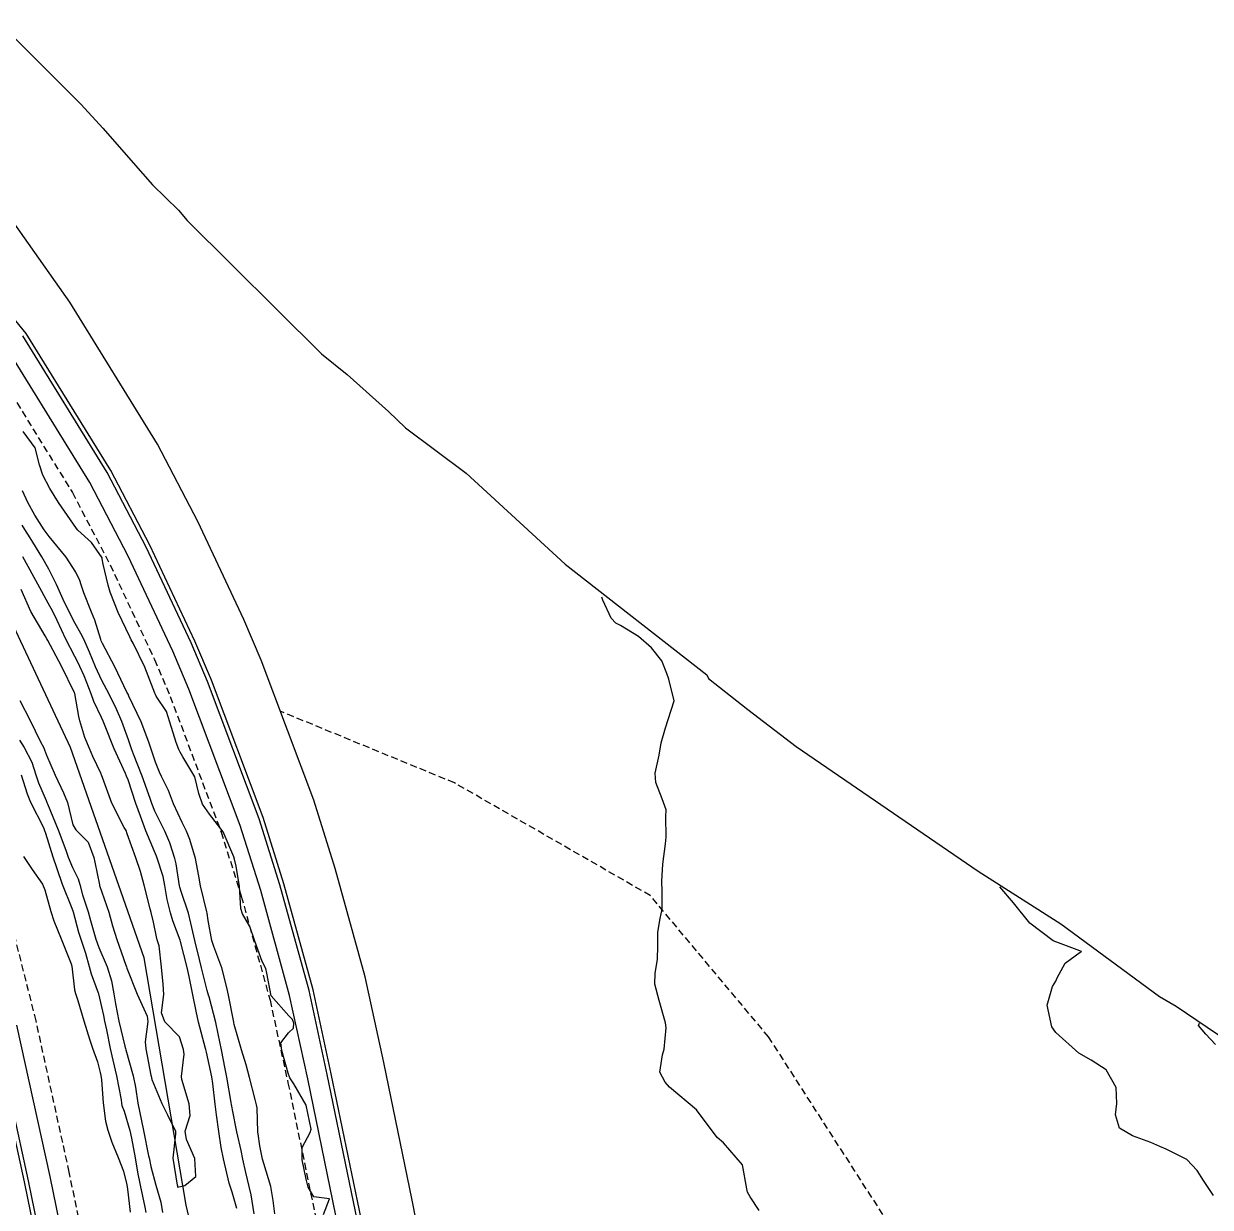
# Model space of a CAD drawing. Header units: metres. Extents: x 292545 to 299085, y 7450245 to 7463078.
# Drawn here: x 297291.5 to 297378.6, y 7452524.3 to 7452611.2 of the extents above; entities that cross this region are included whole.
import ezdxf

# ---------------------------------------------------------------- set-up
doc = ezdxf.new("R2010")
doc.units = ezdxf.units.M
doc.linetypes.add('DASHED', pattern=[0.75, 0.5, -0.25])
for name, color, linetype in [('Area', 45, 'Continuous'), ('Canteiro', 45, 'DASHED'), ('Ciclovia', 45, 'Continuous'), ('Curvas de Nivel 1m', 11, 'Continuous'), ('Curvas de Nivel 5m', 15, 'Continuous'), ('Hidrografia', 140, 'Continuous'), ('Vias Primárias', 230, 'Continuous'), ('Vias Secundárias', 230, 'DASHED')]:
    doc.layers.add(name, color=color, linetype=linetype)

msp = doc.modelspace()

# ---------------------------------------------------------------- linework, layer by layer
at = {"layer": 'Area'}
msp.add_polyline3d([(297289.804, 7452611.196, 688.437), (297295.746, 7452605.273, 688.587), (297297.333, 7452603.527, 688.597), (297300.247, 7452600.172, 688.567), (297300.965, 7452599.376, 688.627), (297302.867, 7452597.525, 688.597), (297303.511, 7452596.769, 688.577), (297313.36, 7452586.979, 688.736), (297315.242, 7452585.45, 688.796), (297318.289, 7452582.748, 688.796), (297319.532, 7452581.55, 688.756), (297323.973, 7452578.21, 688.806), (297331.241, 7452571.544, 688.896), (297341.629, 7452563.415, 689.069), (297341.754, 7452563.145, 689.009), (297344.648, 7452560.876, 691.835), (297348.188, 7452558.165, 690.184), (297361.54, 7452549.007, 689.484), (297367.602, 7452545.143, 689.724), (297374.847, 7452539.821, 690.534), (297376.072, 7452539.109, 690.523), (297389.791, 7452529.803, 692.773)], dxfattribs=at)
at = {"layer": 'Canteiro'}
for points in [[(297289.042, 7452586.584), (297295.086, 7452576.795), (297297.864, 7452571.48), (297301.103, 7452564.55), (297302.268, 7452561.825), (297306.004, 7452551.88), (297307.484, 7452547.166), (297309.59, 7452539.537), (297310.906, 7452533.474), (297312.97, 7452523.459), (297315.626, 7452510.049), (297318.201, 7452497.114, 0.075148), (297324.123, 7452480.393, 0.090547), (297335.744, 7452467.02, 0.083471), (297350.754, 7452459.329), (297363.022, 7452455.921), (297371.31, 7452453.637), (297386.443, 7452449.417)], [(297384.406, 7452434.472), (297371.005, 7452438.251), (297358.8, 7452441.76), (297347.12, 7452445.056), (297338.128, 7452447.618), (297328.253, 7452450.378), (297324.859, 7452451.546, -0.1288), (297313.084, 7452459.391, -0.043613), (297306.61, 7452468.091, -0.135366), (297305.854, 7452470.684), (297303.535, 7452482.484), (297301.945, 7452491.178), (297300.95, 7452496.144), (297298.534, 7452508.921), (297294.862, 7452526.916), (297292.422, 7452538.038), (297290.868, 7452544.209)]]:
    msp.add_lwpolyline(points, format="xyb", dxfattribs=at)
at = {"layer": 'Ciclovia'}
for points in [[(297387.233, 7452452.259), (297372.098, 7452456.48), (297363.809, 7452458.764), (297351.596, 7452462.157, -0.082927), (297337.547, 7452469.355, -0.089913), (297326.694, 7452481.84, -0.074895), (297321.096, 7452497.681), (297318.519, 7452510.625), (297315.862, 7452524.043), (297313.793, 7452534.084), (297312.456, 7452540.243), (297310.314, 7452548), (297308.795, 7452552.841), (297305.007, 7452562.924), (297303.797, 7452565.755), (297300.508, 7452572.788), (297297.651, 7452578.255), (297291.45, 7452588.3)], [(297386.839, 7452450.843), (297371.705, 7452455.063), (297363.417, 7452457.348), (297351.176, 7452460.748, -0.083205), (297336.648, 7452468.192, -0.090238), (297325.413, 7452481.119, -0.075025), (297319.654, 7452497.399), (297317.078, 7452510.338), (297314.421, 7452523.752), (297312.355, 7452533.78), (297311.028, 7452539.891), (297308.904, 7452547.585), (297307.405, 7452552.362), (297303.642, 7452562.376), (297302.455, 7452565.154), (297299.191, 7452572.136), (297296.373, 7452577.528), (297290.25, 7452587.445)], [(297384.022, 7452433.079), (297370.609, 7452436.861), (297358.404, 7452440.371), (297346.726, 7452443.666), (297337.735, 7452446.228), (297327.823, 7452448.998), (297324.389, 7452450.18, -0.1288), (297312.004, 7452458.431, -0.043613), (297305.38, 7452467.332, -0.129977), (297304.413, 7452470.525), (297302.116, 7452482.214), (297300.526, 7452490.906), (297299.531, 7452495.868), (297297.117, 7452508.642), (297293.448, 7452526.616), (297291.015, 7452537.706)], [(297383.592, 7452431.522), (297370.167, 7452435.308), (297357.961, 7452438.818), (297346.285, 7452442.112), (297337.297, 7452444.673), (297327.342, 7452447.455), (297323.863, 7452448.652, -0.1288), (297310.798, 7452457.357, -0.043613), (297304.006, 7452466.485, -0.125753), (297302.805, 7452470.333), (297300.529, 7452481.913), (297298.94, 7452490.602), (297297.946, 7452495.559), (297295.532, 7452508.331), (297291.868, 7452526.282), (297289.443, 7452537.336)]]:
    msp.add_lwpolyline(points, format="xyb", dxfattribs=at)
at = {"layer": 'Curvas de Nivel 1m', "flags": 128}
for points, elevation in [([(297313.525, 7452523.819), (297313.958, 7452524.966), (297312.806, 7452525.105), (297312.394, 7452525.834), (297312.245, 7452526.412), (297311.947, 7452527.839), (297311.957, 7452528.734), (297312.538, 7452529.833), (297312.619, 7452530.079), (297312.25, 7452531.836), (297311.341, 7452533.411), (297311.032, 7452533.849), (297310.916, 7452534.186), (297310.456, 7452535.855), (297310.388, 7452536.409), (297310.952, 7452537.144), (297311.314, 7452537.49), (297311.341, 7452537.846), (297311.237, 7452538.117), (297310.968, 7452538.4), (297309.662, 7452539.863), (297309.345, 7452541.521), (297309.27, 7452541.867), (297309.011, 7452542.391), (297308.472, 7452543.878), (297308.106, 7452544.946), (297307.57, 7452545.892), (297307.437, 7452546.275), (297307.356, 7452547.896), (297307.095, 7452549.383), (297306.982, 7452549.901), (297306.942, 7452550.064), (297306.147, 7452551.91), (297305.142, 7452553.196), (297304.641, 7452553.925), (297304.375, 7452554.714), (297304.061, 7452555.931), (297303.187, 7452557.396), (297302.993, 7452557.745), (297302.908, 7452557.944), (297302.702, 7452558.446), (297302.245, 7452559.955), (297301.992, 7452560.72), (297301.242, 7452561.86), (297301.179, 7452561.971), (297301.139, 7452562.077), (297300.394, 7452563.979), (297299.545, 7452565.733), (297299.409, 7452565.989), (297299.295, 7452566.208), (297298.44, 7452567.999), (297297.859, 7452569.481), (297297.722, 7452570.006), (297297.358, 7452571.54), (297297.286, 7452571.935), (297297.264, 7452572.011), (297296.485, 7452573.134), (297295.495, 7452574.038), (297295.384, 7452574.145), (297294.068, 7452576.053), (297293.423, 7452577.095), (297292.933, 7452578.065), (297292.679, 7452578.834), (297292.366, 7452580.071), (297291.475, 7452581.264)], 688), ([(297309.946, 7452523.858), (297309.815, 7452524.847), (297309.64, 7452525.862), (297309.142, 7452527.563), (297309.048, 7452527.868), (297308.853, 7452528.854), (297308.72, 7452529.731), (297308.705, 7452529.872), (297308.645, 7452531.638), (297308.608, 7452531.874), (297308.499, 7452532.265), (297308.086, 7452533.882), (297307.841, 7452534.805), (297307.495, 7452535.892), (297306.961, 7452537.752), (297306.934, 7452537.9), (297306.926, 7452537.937), (297306.536, 7452539.904), (297306.416, 7452540.478), (297306.05, 7452541.91), (297305.469, 7452543.473), (297305.318, 7452543.917), (297305.048, 7452545.381), (297304.972, 7452545.921), (297304.953, 7452546.022), (297304.491, 7452547.926), (297304.358, 7452548.653), (297304.124, 7452549.93), (297303.718, 7452551.333), (297303.474, 7452551.936), (297303.133, 7452552.593), (297302.514, 7452553.95), (297302.133, 7452554.926), (297301.63, 7452555.963), (297301.474, 7452556.264), (297301.183, 7452557.005), (297300.864, 7452557.973), (297300.708, 7452558.467), (297300.143, 7452559.981), (297299.242, 7452561.854), (297299.17, 7452561.991), (297299.09, 7452562.147), (297298.199, 7452564.001), (297297.29, 7452565.708), (297297.197, 7452565.916), (297297.166, 7452566.012), (297296.727, 7452567.438), (297296.49, 7452568.022), (297295.922, 7452569.443), (297295.742, 7452570.034), (297295.644, 7452570.333), (297295.352, 7452570.951), (297294.633, 7452572.047), (297293.385, 7452573.558), (297293.008, 7452574.064), (297292.342, 7452575.132), (297291.81, 7452576.076), (297291.421, 7452576.926)], 687), ([(297308.426, 7452523.876), (297308.199, 7452525.271), (297308.061, 7452525.881), (297307.804, 7452526.909), (297307.595, 7452527.889), (297307.469, 7452528.511), (297307.156, 7452529.896), (297307.106, 7452530.137), (297306.876, 7452531.253), (297306.766, 7452531.901), (297306.744, 7452532.043), (297306.425, 7452533.905), (297306.308, 7452534.517), (297306.019, 7452535.909), (297305.779, 7452537.083), (297305.605, 7452537.914), (297305.116, 7452539.784), (297305.08, 7452539.919), (297304.986, 7452540.248), (297304.561, 7452541.924), (297304.414, 7452542.524), (297304.069, 7452543.93), (297303.781, 7452545.197), (297303.603, 7452545.934), (297303.069, 7452547.529), (297302.965, 7452547.834), (297302.942, 7452547.942), (297302.698, 7452549.545), (297302.603, 7452549.947), (297302.246, 7452551.085), (297301.87, 7452551.959), (297301.145, 7452553.425), (297300.915, 7452553.972), (297300.786, 7452554.345), (297300.213, 7452555.98), (297299.572, 7452557.603), (297299.431, 7452557.988), (297299.203, 7452558.65), (297298.711, 7452559.995), (297298.328, 7452560.903), (297297.786, 7452562.005), (297297.258, 7452562.995), (297296.774, 7452564.017), (297296.334, 7452565.074), (297295.918, 7452566.031), (297295.716, 7452566.453), (297295.304, 7452567.197), (297294.848, 7452568.045), (297294.421, 7452568.955), (297293.933, 7452570.054), (297293.354, 7452571.171), (297292.844, 7452572.065), (297291.994, 7452573.463), (297291.601, 7452574.078), (297291.396, 7452574.412)], 686), ([(297291.238, 7452561.539), (297291.995, 7452560.072), (297292.719, 7452558.546), (297292.993, 7452558.062), (297293.053, 7452557.923), (297293.188, 7452557.528), (297293.818, 7452556.054), (297294.44, 7452554.768), (297294.723, 7452554.044), (297295.129, 7452552.414), (297295.339, 7452552.037), (297296.238, 7452551.147), (297296.667, 7452550.017), (297296.745, 7452549.661), (297297.07, 7452548.01), (297297.082, 7452547.963), (297297.763, 7452546.003), (297298.032, 7452545.011), (297298.346, 7452543.997), (297299.005, 7452542.114), (297299.054, 7452541.989), (297299.096, 7452541.895), (297299.834, 7452539.981), (297300.565, 7452538.376), (297300.625, 7452537.973), (297300.436, 7452536.479), (297300.482, 7452535.975), (297300.846, 7452534.038), (297300.858, 7452533.971), (297300.909, 7452533.724), (297301.663, 7452531.958), (297302.066, 7452531.143), (297302.656, 7452529.943), (297302.651, 7452529.733), (297302.447, 7452527.946), (297302.787, 7452525.967), (297302.798, 7452525.94), (297302.812, 7452525.825), (297303.341, 7452525.935), (297304.141, 7452526.609), (297304.079, 7452527.928), (297303.462, 7452529.329), (297303.368, 7452529.935), (297303.729, 7452531.077), (297303.655, 7452531.932), (297303.12, 7452533.728), (297303.097, 7452533.938), (297303.291, 7452535.575), (297303.252, 7452535.937), (297302.947, 7452536.866), (297301.884, 7452537.956), (297301.624, 7452538.614), (297301.801, 7452539.958), (297301.761, 7452540.728), (297301.636, 7452541.96), (297301.453, 7452543.537), (297301.318, 7452543.966), (297301.258, 7452544.189), (297301.046, 7452545.269), (297300.869, 7452545.972), (297300.79, 7452546.239), (297300.365, 7452547.977), (297300.08, 7452548.994), (297299.741, 7452549.984), (297299.121, 7452551.756), (297299.033, 7452551.991), (297298.9, 7452552.219), (297297.98, 7452554.002), (297297.292, 7452555.889), (297297.254, 7452556.009), (297297.175, 7452556.192), (297296.59, 7452557.422), (297296.337, 7452558.023), (297296.008, 7452558.831), (297295.629, 7452560.034), (297295.554, 7452560.363), (297295.26, 7452562.04), (297295.244, 7452562.099), (297294.289, 7452564.05), (297293.292, 7452565.949), (297293.227, 7452566.061), (297293.084, 7452566.274), (297292.051, 7452568.073), (297291.337, 7452569.692)], 684), ([(297345.47, 7452524.111), (297344.81, 7452525.115), (297344.613, 7452525.452), (297344.562, 7452525.706), (297344.265, 7452527.456), (297342.857, 7452529.077), (297342.404, 7452529.475), (297340.883, 7452531.49), (297338.908, 7452533.169), (297338.578, 7452533.523), (297338.189, 7452534.259), (297338.378, 7452535.526), (297338.513, 7452535.949), (297338.648, 7452537.523), (297338.603, 7452537.879), (297338.134, 7452539.528), (297337.816, 7452540.71), (297337.839, 7452541.532), (297338.018, 7452542.53), (297338.033, 7452543.53), (297338.043, 7452544.53), (297338.221, 7452545.528), (297338.355, 7452546.232), (297338.366, 7452547.527), (297338.338, 7452548.273), (297338.4, 7452549.527), (297338.613, 7452551.012), (297338.665, 7452551.517), (297338.638, 7452553.017), (297338.645, 7452553.517), (297338.367, 7452554.31), (297337.887, 7452555.529), (297337.856, 7452556.206), (297338.14, 7452557.526), (297338.295, 7452558.436), (297338.603, 7452559.519), (297339.243, 7452561.51), (297338.841, 7452563.099), (297338.706, 7452563.518), (297338.346, 7452564.455), (297337.576, 7452565.394), (297336.613, 7452566.233), (297335.308, 7452567.027), (297334.956, 7452567.212), (297334.608, 7452567.567), (297334.013, 7452568.886), (297333.943, 7452569.11)], 689), ([(297291.32, 7452556.088), (297291.766, 7452554.688), (297292.023, 7452554.077), (297292.963, 7452552.224), (297293.029, 7452552.061), (297293.05, 7452551.989), (297293.12, 7452551.802), (297293.667, 7452550.054), (297293.943, 7452549.203), (297294.352, 7452548.047), (297295.057, 7452546.305), (297295.147, 7452546.039), (297295.549, 7452544.544), (297295.705, 7452544.03), (297296.059, 7452542.983), (297296.325, 7452542.02), (297296.461, 7452541.481), (297296.984, 7452540.091), (297297.001, 7452540.038), (297297.006, 7452540.02), (297297.369, 7452538.417), (297297.457, 7452538.013), (297297.594, 7452537.37), (297297.867, 7452536.006), (297298.065, 7452535.143), (297298.337, 7452533.999), (297298.658, 7452532.221), (297298.683, 7452531.993), (297298.717, 7452531.828), (297298.877, 7452531.39), (297299.304, 7452529.986), (297299.433, 7452529.409), (297299.686, 7452527.982), (297299.877, 7452526.929), (297300.066, 7452525.977), (297300.407, 7452524.364), (297300.489, 7452523.973)], 686), ([(297291.51, 7452550.084), (297292.148, 7452549.128), (297292.904, 7452548.063), (297293.077, 7452547.642), (297293.497, 7452546.056), (297293.727, 7452545.372), (297294.259, 7452544.048), (297295.006, 7452542.22), (297295.047, 7452542.039), (297295.253, 7452540.303), (297295.317, 7452540.037), (297295.495, 7452539.517), (297295.929, 7452538.03), (297296.365, 7452536.602), (297296.566, 7452536.024), (297296.923, 7452535.012), (297297.137, 7452534.238), (297297.188, 7452534.016), (297297.235, 7452533.688), (297297.344, 7452532.013), (297297.522, 7452530.663), (297297.699, 7452530.007), (297297.989, 7452529.138), (297298.443, 7452527.996), (297298.828, 7452526.988), (297299.08, 7452525.987), (297299.131, 7452525.666), (297299.328, 7452523.985)], 687), ([(297378.945, 7452536.298), (297378.253, 7452537.047), (297377.696, 7452537.689), (297377.773, 7452537.85)], 691)]:
    msp.add_lwpolyline(points, dxfattribs=dict(at, elevation=elevation))
at = {"layer": 'Curvas de Nivel 5m', "flags": 128}
for points, elevation in [([(297307.161, 7452524.259), (297306.808, 7452525.447), (297306.658, 7452525.902), (297306.59, 7452526.129), (297306.167, 7452527.907), (297306.013, 7452528.746), (297305.827, 7452529.91), (297305.651, 7452531.137), (297305.559, 7452531.913), (297305.392, 7452533.429), (297305.317, 7452533.916), (297304.931, 7452535.736), (297304.887, 7452535.92), (297304.866, 7452535.988), (297304.348, 7452537.926), (297304.171, 7452538.728), (297303.925, 7452539.931), (297303.655, 7452541.275), (297303.507, 7452541.935), (297303.031, 7452543.844), (297302.999, 7452543.941), (297302.468, 7452545.369), (297302.291, 7452545.951), (297302.04, 7452546.933), (297301.871, 7452547.958), (297301.747, 7452548.618), (297301.314, 7452549.967), (297301.258, 7452550.121), (297301.108, 7452550.467), (297300.477, 7452551.976), (297300.075, 7452553.045), (297299.743, 7452553.984), (297299.17, 7452555.712), (297299.071, 7452555.991), (297298.989, 7452556.178), (297298.159, 7452558), (297297.442, 7452559.785), (297297.353, 7452560.009), (297297.226, 7452560.287), (297296.673, 7452561.454), (297296.467, 7452562.022), (297295.948, 7452563.345), (297295.644, 7452564.034), (297295.526, 7452564.287), (297295.28, 7452564.775), (297294.609, 7452566.047), (297293.966, 7452567.394), (297293.646, 7452568.057), (297293.322, 7452568.68), (297292.561, 7452570.068), (297291.578, 7452571.861), (297291.454, 7452572.079)], 685), ([(297291.201, 7452558.628), (297291.542, 7452558.077), (297292.107, 7452557.001), (297292.418, 7452556.071), (297292.6, 7452555.501), (297293.154, 7452554.189), (297293.209, 7452554.059), (297293.255, 7452553.955), (297294.057, 7452552.051), (297294.598, 7452550.555), (297294.771, 7452550.043), (297295.095, 7452549.273), (297295.512, 7452548.459), (297295.644, 7452548.032), (297295.837, 7452547.263), (297296.237, 7452546.022), (297296.424, 7452545.396), (297296.808, 7452544.013), (297297.024, 7452543.422), (297297.637, 7452542.004), (297297.952, 7452540.965), (297298.119, 7452540.003), (297298.243, 7452539.268), (297298.509, 7452537.997), (297298.936, 7452536.182), (297298.988, 7452535.989), (297299.013, 7452535.908), (297299.551, 7452533.984), (297299.715, 7452533.167), (297299.903, 7452531.98), (297300.149, 7452530.698), (297300.309, 7452529.976), (297300.681, 7452528.135), (297300.711, 7452527.971), (297300.834, 7452527.348), (297301.218, 7452525.964), (297301.567, 7452524.725), (297301.706, 7452523.961)], 685), ([(297378.815, 7452525.209), (297378.078, 7452526.304), (297377.616, 7452527.058), (297376.845, 7452527.847), (297375.333, 7452528.608), (297374.859, 7452528.801), (297374.214, 7452529.096), (297372.868, 7452529.585), (297371.903, 7452530.155), (297371.623, 7452531.129), (297371.726, 7452531.962), (297371.673, 7452533.128), (297370.922, 7452534.427), (297369.831, 7452535.151), (297368.938, 7452535.664), (297367.234, 7452537.177), (297366.959, 7452537.585), (297366.611, 7452539.186), (297366.997, 7452540.548), (297367.233, 7452540.945), (297367.34, 7452541.177), (297367.923, 7452542.262), (297369.022, 7452543.076), (297369.094, 7452543.087), (297369.113, 7452543.114), (297369.011, 7452543.173), (297367.034, 7452543.904), (297365.342, 7452545.206), (297364.124, 7452546.689), (297363.133, 7452547.86)], 690)]:
    msp.add_lwpolyline(points, dxfattribs=dict(at, elevation=elevation))
at = {"layer": 'Hidrografia'}
msp.add_lwpolyline([(297566.566, 7452391.545), (297548.063, 7452397.075), (297532.362, 7452401.374), (297514.099, 7452406.637), (297497.009, 7452410.88), (297480.718, 7452415.766), (297461.656, 7452420.814), (297443.74, 7452425.567), (297423.98, 7452430.611), (297407.317, 7452435.634), (297391.107, 7452439.984), (297376.127, 7452444.016), (297360.132, 7452448.582), (297342.964, 7452453.305), (297330.894, 7452456.832), (297323.175, 7452461.774), (297316.418, 7452468.127), (297312.668, 7452477.322), (297310.831, 7452488.807), (297307.714, 7452506.358), (297303.442, 7452524.507), (297300.367, 7452542.661), (297294.944, 7452558.082), (297288.58, 7452571.667)], dxfattribs=at)
at = {"layer": 'Vias Primárias'}
for points in [[(297388.366, 7452456.334), (297373.227, 7452460.555), (297364.936, 7452462.84), (297352.805, 7452466.21, -0.082036), (297340.132, 7452472.703, -0.088854), (297330.381, 7452483.916, -0.074477), (297325.247, 7452498.493), (297322.667, 7452511.451), (297320.007, 7452524.881), (297317.93, 7452534.96), (297316.564, 7452541.255), (297314.371, 7452549.197), (297312.795, 7452554.219), (297308.933, 7452564.499), (297307.658, 7452567.482), (297304.3, 7452574.664), (297301.329, 7452580.348), (297294.902, 7452590.759), (297287.764, 7452600.869)], [(297387.313, 7452452.548), (297372.178, 7452456.769), (297363.889, 7452459.053), (297351.682, 7452462.444, -0.082869), (297337.73, 7452469.593, -0.089844), (297326.956, 7452481.987, -0.074868), (297321.391, 7452497.739), (297318.814, 7452510.684), (297316.156, 7452524.103), (297314.086, 7452534.146), (297312.747, 7452540.314), (297310.602, 7452548.085), (297309.078, 7452552.939), (297305.285, 7452563.036), (297304.071, 7452565.877), (297300.777, 7452572.921), (297297.912, 7452578.404), (297291.695, 7452588.474), (297284.202, 7452597.644)], [(297383.512, 7452431.233), (297370.084, 7452435.019), (297357.879, 7452438.529), (297346.204, 7452441.823), (297337.215, 7452444.385), (297327.253, 7452447.168), (297323.766, 7452448.369, -0.1288), (297310.573, 7452457.158, -0.043613), (297303.75, 7452466.327, -0.125106), (297302.507, 7452470.296), (297300.234, 7452481.857), (297298.645, 7452490.546), (297297.652, 7452495.501), (297295.238, 7452508.273), (297291.575, 7452526.22), (297289.151, 7452537.267)]]:
    msp.add_lwpolyline(points, format="xyb", dxfattribs=at)
at = {"layer": 'Vias Secundárias'}
msp.add_lwpolyline([(297425.103, 7452446.191), (297413.431, 7452462.756), (297393.283, 7452479.104), (297364.858, 7452501.764), (297358.204, 7452518.136), (297346.17, 7452536.848), (297337.487, 7452547.222), (297323.124, 7452555.489), (297310.342, 7452560.747)], dxfattribs=at)

doc.saveas('drawing.dxf')
